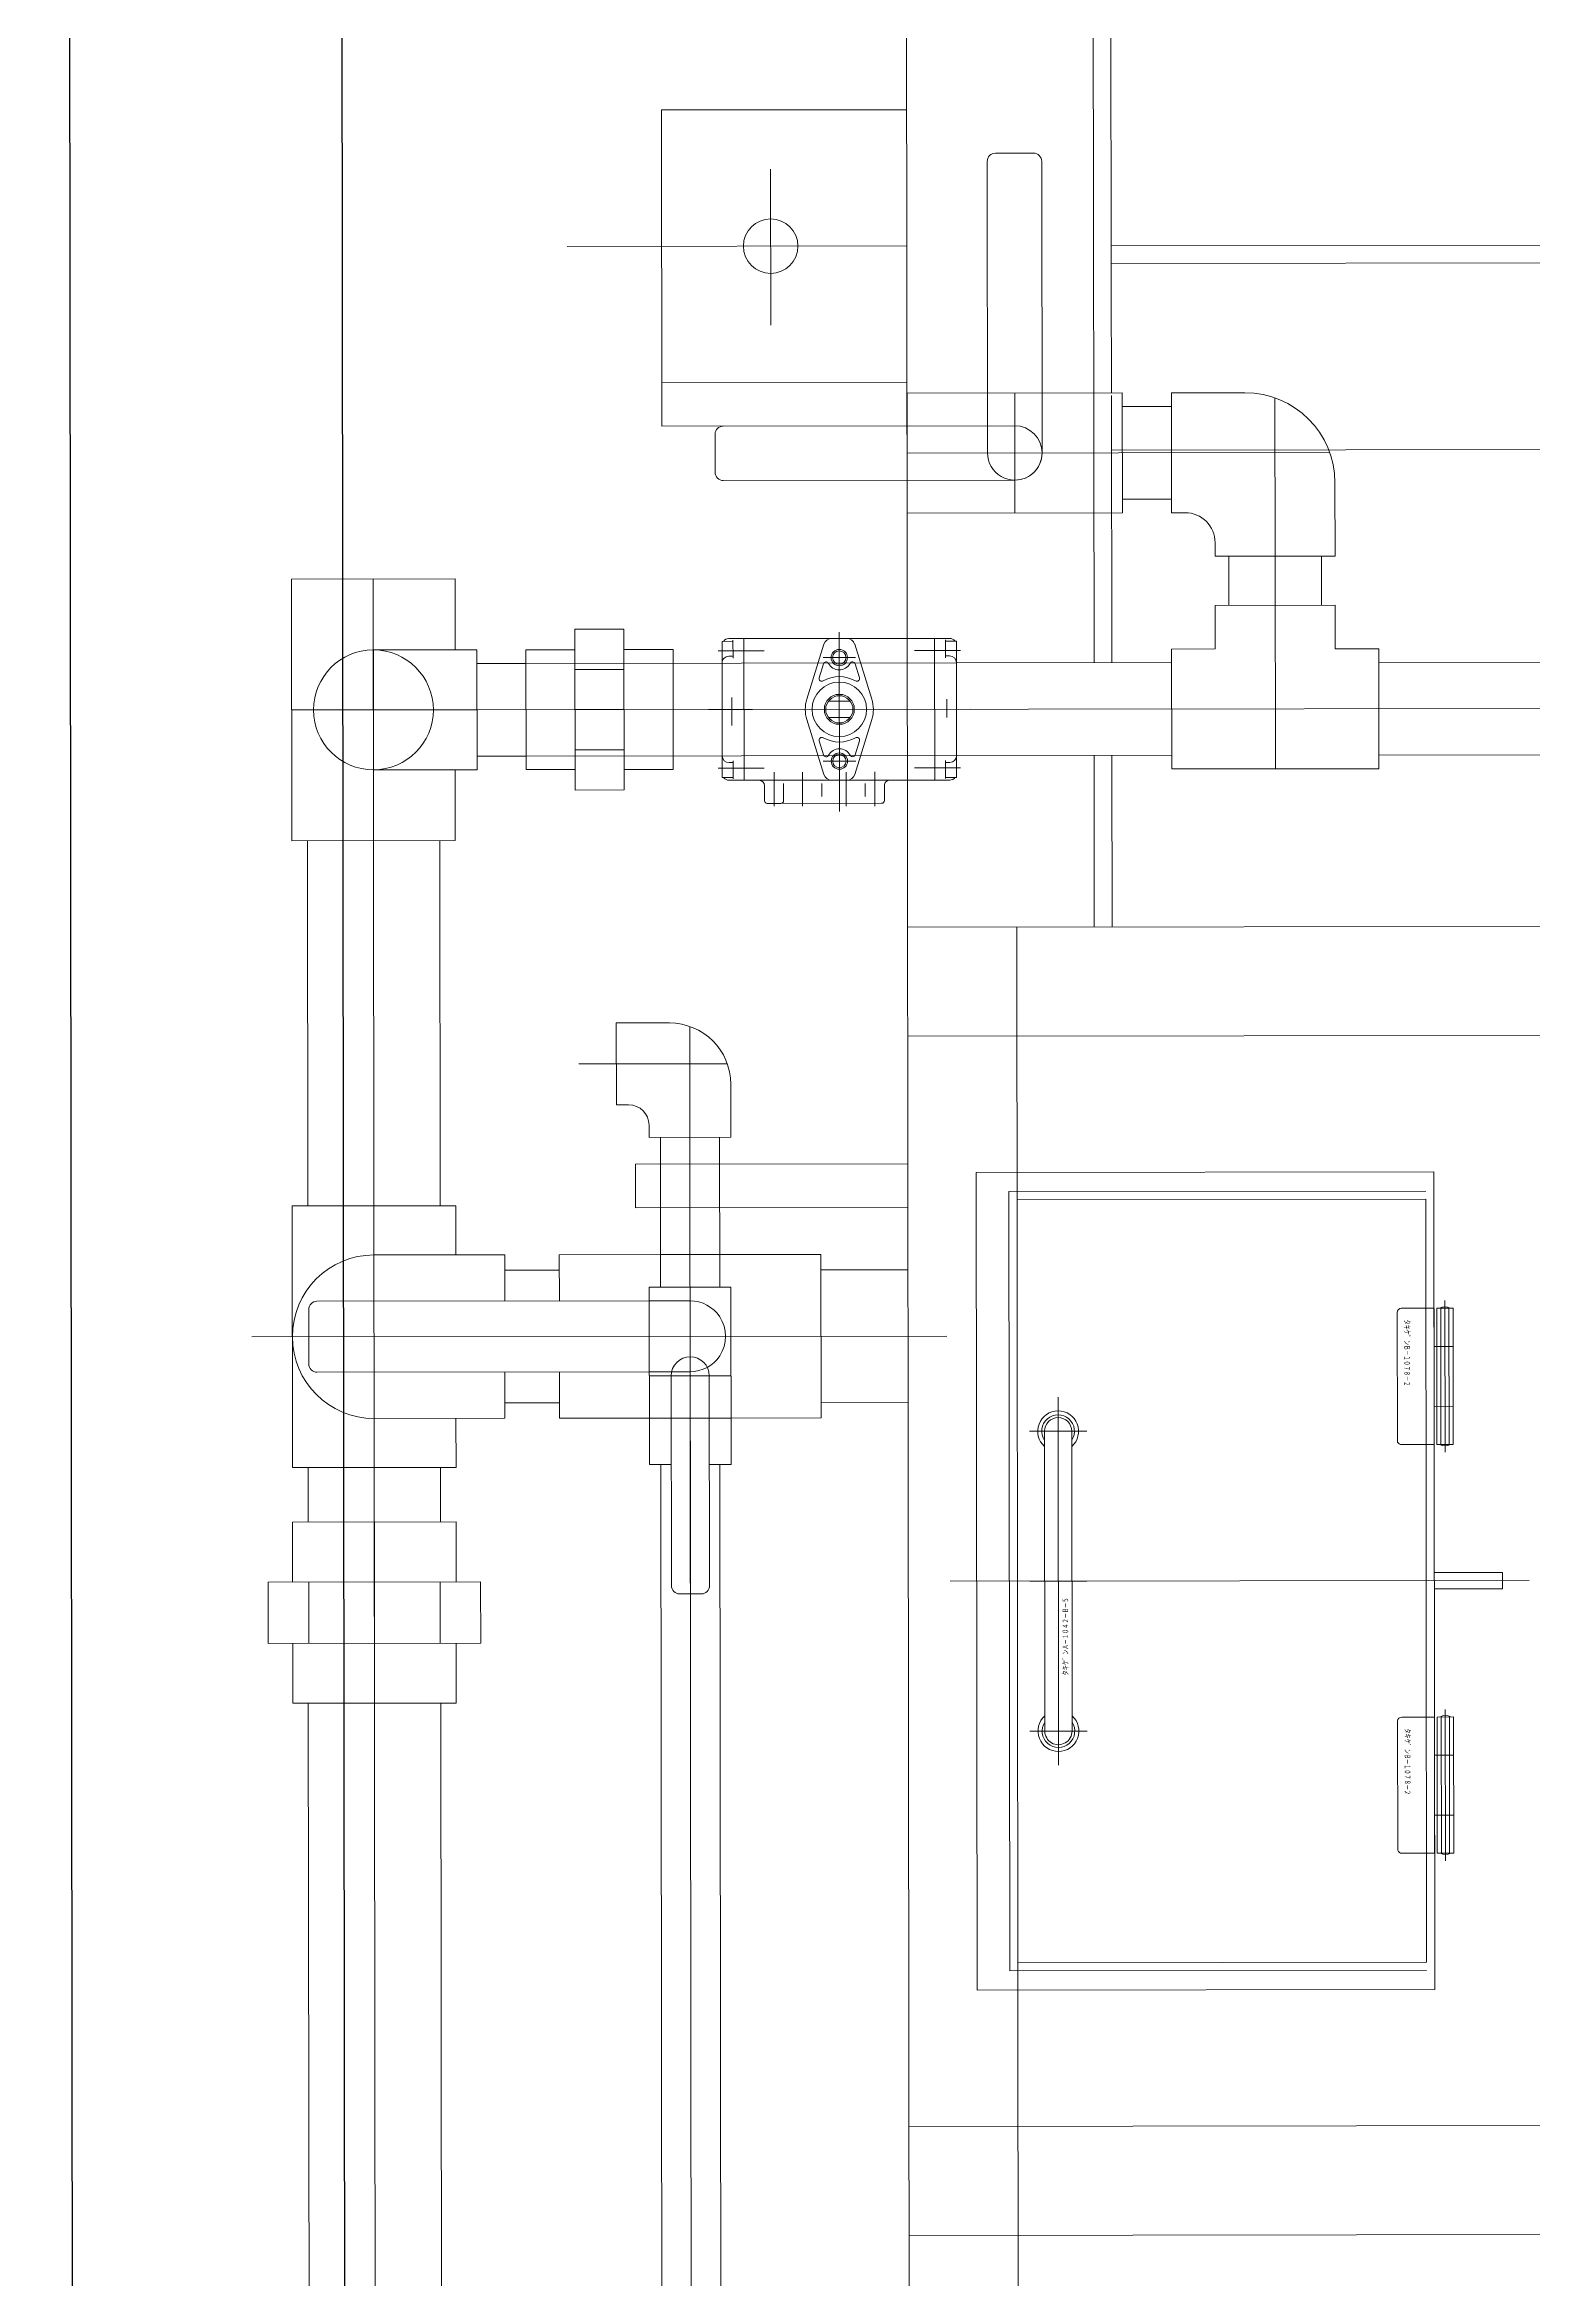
# Model space of a CAD drawing. Header units: feet. Extents: x -99009 to 3252343, y -11094690 to 9035152.
# Drawn here: x 2517054 to 2517600, y -1981471 to -1980651 of the extents above; entities that cross this region are included whole.
import ezdxf
from ezdxf.enums import TextEntityAlignment as Align

# ---------------------------------------------------------------- set-up
doc = ezdxf.new("R2010")
doc.units = ezdxf.units.FT
doc.linetypes.add('CENTER', pattern=[2, 1.25, -0.25, 0.25, -0.25])
doc.linetypes.add('HIDDEN', pattern=[0.375, 0.25, -0.125])
doc.layers.add('1', color=1, linetype='Continuous')
doc.layers.add('K-LINE', color=7, linetype='Continuous')
doc.styles.add('FX_VECTOR', font='MONOTXT.SHX', dxfattribs={"bigfont": 'BigFont.shx'})

# ---------------------------------------------------------------- blocks, each defined once
blk = doc.blocks.new('lub st')
at = {"layer": 'K-LINE', "color": 2, "linetype": 'Continuous', "lineweight": 15}
for p, q in [((26044.89, 57287.72), (26044.89, 56562.72)), ((26219.89, 57287.72), (26219.89, 56487.72)), ((26259.89, 57287.72), (26259.89, 56487.72)), ((26659.89, 56487.72), (26659.89, 57287.72)), ((26699.89, 56487.72), (26699.89, 57287.72)), ((25969.89, 57087.72), (25969.89, 56562.72)), ((25976.39, 57087.72), (25976.39, 56562.72)), ((26139.89, 56329.72), (26139.89, 56912.72)), ((26122.89, 56660.72), (26122.89, 56849.72)), ((26156.89, 56660.72), (26156.89, 56849.72)), ((26459.89, 56503.02), (26459.89, 56715.52)), ((26456.89, 56680.72), (26456.89, 56705.72)), ((26456.89, 56705.72), (26462.89, 56705.72)), ((26462.89, 56680.72), (26462.89, 56705.72)), ((26412.68, 56684.72), (26357.09, 56684.72)), ((26409.89, 56687.72), (26359.89, 56687.72)), ((26359.89, 56687.72), (26359.89, 56681.72)), ((26409.89, 56686.22), (26359.89, 56686.22)), ((26373.89, 56687.72), (26373.89, 56680.72)), ((26395.89, 56680.72), (26395.89, 56687.72)), ((26409.89, 56681.72), (26409.89, 56687.72)), ((26562.68, 56684.72), (26507.09, 56684.72)), ((26559.89, 56687.72), (26509.89, 56687.72)), ((26509.89, 56687.72), (26509.89, 56681.72)), ((26559.89, 56686.22), (26509.89, 56686.22)), ((26523.89, 56687.72), (26523.89, 56680.72)), ((26545.89, 56680.72), (26545.89, 56687.72)), ((26559.89, 56681.72), (26559.89, 56687.72)), ((26609.89, 56680.72), (26309.89, 56680.72)), ((26309.89, 56512.72), (26309.89, 56680.72)), ((26316.89, 56524.72), (26316.89, 56677.72)), ((26319.89, 56680.72), (26599.89, 56680.72)), ((26319.89, 56527.72), (26319.89, 56677.72)), ((26319.89, 56677.72), (26599.89, 56677.72)), ((26359.89, 56683.22), (26409.89, 56683.22)), ((26359.89, 56681.72), (26409.89, 56681.72)), ((26359.89, 56680.72), (26359.89, 56668.72)), ((26373.89, 56680.72), (26359.89, 56680.72)), ((26409.89, 56680.72), (26395.89, 56680.72)), ((26409.89, 56668.72), (26409.89, 56680.72)), ((26509.89, 56683.22), (26559.89, 56683.22)), ((26509.89, 56681.72), (26559.89, 56681.72)), ((26509.89, 56680.72), (26509.89, 56668.72)), ((26523.89, 56680.72), (26509.89, 56680.72)), ((26559.89, 56680.72), (26545.89, 56680.72)), ((26559.89, 56668.72), (26559.89, 56680.72)), ((26599.89, 56527.72), (26599.89, 56677.72)), ((26602.89, 56524.72), (26602.89, 56677.72)), ((26609.89, 56512.72), (26609.89, 56680.72)), ((26117.89, 56660.72), (26117.89, 56644.72)), ((26161.89, 56660.72), (26117.89, 56660.72)), ((26161.89, 56584.72), (26161.89, 56660.72)), ((26361.39, 56667.22), (26408.39, 56667.22)), ((26511.39, 56667.22), (26558.39, 56667.22)), ((26045.89, 56487.72), (26045.89, 56642.83)), ((26056.89, 56644.72), (26083.89, 56644.72)), ((26083.89, 56644.72), (26083.89, 56600.72)), ((26101.89, 56600.72), (26101.89, 56644.72)), ((26117.89, 56644.72), (26101.89, 56644.72)), ((26083.89, 56639.72), (26101.89, 56639.72)), ((26025.77, 56622.72), (26083.89, 56622.72)), ((26161.89, 56622.72), (26083.89, 56622.72)), ((26023.89, 56611.72), (26023.89, 56584.72)), ((26083.89, 56605.72), (26101.89, 56605.72)), ((26078.89, 56600.72), (26083.89, 56600.72)), ((26117.89, 56600.72), (26101.89, 56600.72)), ((26117.89, 56584.72), (26117.89, 56600.72)), ((26067.89, 56589.72), (26067.89, 56584.72)), ((26023.89, 56584.72), (26067.89, 56584.72)), ((26028.89, 56566.72), (26028.89, 56584.72)), ((26062.89, 56566.72), (26062.89, 56584.72)), ((26161.89, 56584.72), (26117.89, 56584.72)), ((26122.89, 56347.72), (26122.89, 56584.72)), ((26156.89, 56347.72), (26156.89, 56584.72)), ((25846.79, 56562.72), (25982.99, 56562.72)), ((26023.89, 56562.72), (25982.99, 56562.72)), ((26023.89, 56566.72), (26023.89, 56487.72)), ((26067.89, 56566.72), (26023.89, 56566.72)), ((26024.89, 56562.72), (26122.89, 56562.72)), ((26067.89, 56487.72), (26067.89, 56566.72)), ((26156.89, 56562.72), (26219.89, 56562.72)), ((25669.89, 56556.22), (26122.89, 56556.22)), ((26219.89, 56556.22), (26156.89, 56556.22)), ((26404.89, 56553.22), (26404.89, 56532.22)), ((26459.89, 56553.22), (26459.89, 56532.22)), ((26514.89, 56553.22), (26514.89, 56532.22)), ((26514.89, 56547.72), (26404.89, 56547.72)), ((25938.89, 56537.22), (26045.89, 56537.22)), ((26527.39, 56542.72), (26392.39, 56542.72)), ((26514.89, 56537.72), (26404.89, 56537.72)), ((25935.89, 56520.22), (25935.89, 56534.22)), ((26067.89, 56527.22), (26023.89, 56527.22)), ((26035.89, 56420.22), (26035.89, 56527.22)), ((26055.89, 56420.22), (26055.89, 56527.22)), ((26219.89, 56527.72), (27779.89, 56527.72)), ((26316.89, 56524.72), (26602.89, 56524.72)), ((25938.89, 56517.22), (26045.89, 56517.22)), ((26309.89, 56512.72), (26609.89, 56512.72)), ((26114.89, 56501.72), (26114.89, 56505.72)), ((26164.89, 56505.72), (26114.89, 56505.72)), ((26118.39, 56490.28), (26118.39, 56507.22)), ((26139.89, 56510.72), (26139.89, 56414.72)), ((26161.39, 56490.28), (26161.39, 56507.22)), ((26164.89, 56501.72), (26164.89, 56505.72)), ((26113.89, 56503.22), (26113.89, 56422.22)), ((26165.89, 56497.72), (26113.89, 56497.72)), ((26114.44, 56501.72), (26121.05, 56501.72)), ((26120.36, 56501.72), (26120.36, 56503.22)), ((26136.16, 56502.22), (26142.96, 56502.22)), ((26165.32, 56501.72), (26158.72, 56501.72)), ((26159.41, 56501.72), (26159.41, 56503.22)), ((26165.89, 56503.22), (26165.89, 56422.22)), ((26369.89, 56246.88), (26369.89, 56501.88)), ((25669.89, 56487.72), (27451.89, 56487.72)), ((25919.89, 56397.72), (25919.89, 56487.72)), ((25969.89, 56487.72), (25969.89, 56363.03)), ((26019.89, 56487.72), (26019.89, 56397.72)), ((26023.89, 56487.72), (26035.89, 56487.72)), ((26035.89, 56487.72), (26055.89, 56487.72)), ((26035.89, 56487.72), (26035.89, 56397.72)), ((26055.89, 56487.72), (26067.89, 56487.72)), ((26306.72, 56387.72), (26306.72, 56487.72)), ((26322.72, 56387.72), (26322.72, 56487.72)), ((26345.59, 56455.72), (26345.59, 56487.72)), ((26394.19, 56455.72), (26394.19, 56487.72)), ((26167.89, 56479.22), (26173.39, 56479.22)), ((26136.17, 56474.66), (26115.99, 56468.38)), ((26143.6, 56474.66), (26163.78, 56468.38)), ((26162.89, 56475.72), (26175.39, 56475.72)), ((26167.14, 56472.22), (26171.89, 56472.22)), ((26174.39, 56441.22), (26174.39, 56478.22)), ((26177.39, 56462.72), (26111.61, 56462.72)), ((26120.89, 56468.72), (26120.89, 56456.77)), ((26128.29, 56470.11), (26123.19, 56468.52)), ((26136.89, 56466.72), (26136.89, 56458.72)), ((26142.89, 56466.72), (26142.89, 56458.72)), ((26151.48, 56470.11), (26156.58, 56468.52)), ((26158.89, 56468.72), (26158.89, 56456.77)), ((26162.89, 56465.22), (26175.39, 56465.22)), ((26136.17, 56450.79), (26115.99, 56457.06)), ((26128.29, 56455.33), (26123.19, 56456.92)), ((26143.6, 56450.79), (26163.78, 56457.06)), ((26151.48, 56455.33), (26156.58, 56456.92)), ((26167.14, 56456.24), (26171.89, 56456.24)), ((26339.89, 56455.72), (26339.89, 56418.57)), ((26399.89, 56455.72), (26339.89, 56455.72)), ((26399.89, 56422.72), (26399.89, 56455.72)), ((26162.89, 56449.22), (26175.39, 56449.22)), ((25941.69, 56437.72), (25998.94, 56437.72)), ((26162.89, 56438.72), (26175.39, 56438.72)), ((26167.14, 56442.22), (26173.39, 56442.22)), ((26174.39, 56436.22), (26174.39, 56441.22)), ((26118.39, 56435.16), (26118.39, 56418.22)), ((26161.39, 56435.16), (26161.39, 56418.22)), ((26167.89, 56435.22), (26173.39, 56435.22)), ((26165.89, 56427.72), (26113.89, 56427.72)), ((26114.46, 56423.72), (26121.05, 56423.72)), ((26114.89, 56423.72), (26114.89, 56419.72)), ((26120.36, 56423.72), (26120.36, 56422.22)), ((26135.55, 56423.22), (26145.75, 56423.22)), ((26165.37, 56423.72), (26158.72, 56423.72)), ((26159.41, 56423.72), (26159.41, 56422.22)), ((26164.89, 56423.72), (26164.89, 56419.72)), ((26269.89, 56421.43), (26269.89, 56380.72)), ((26277.39, 56422.72), (26296.89, 56422.72)), ((26296.89, 56422.72), (26296.89, 56392.72)), ((26351.89, 56422.72), (26351.89, 56392.72)), ((26416.89, 56422.72), (26351.89, 56422.72)), ((26384.39, 56422.72), (26384.39, 56392.72)), ((26399.89, 56392.72), (26399.89, 56422.72)), ((26416.89, 56414.72), (26416.89, 56422.72)), ((26052.89, 56417.22), (26038.89, 56417.22)), ((26114.89, 56419.72), (26164.89, 56419.72)), ((26296.89, 56418.57), (26351.89, 56418.57)), ((26339.89, 56418.57), (26339.89, 56396.87)), ((26384.39, 56414.72), (26461.39, 56414.72)), ((26416.89, 56418.57), (26751.89, 56418.57)), ((26256.17, 56407.72), (26296.89, 56407.72)), ((26296.89, 56407.72), (26764.89, 56407.72)), ((26351.89, 56407.72), (26464.39, 56407.72)), ((26356.89, 56407.72), (26356.89, 56392.72)), ((26382.89, 56407.72), (26382.89, 56392.72)), ((26464.39, 56411.72), (26464.39, 56403.72)), ((26035.89, 56397.72), (25919.89, 56397.72)), ((26117.89, 56383.72), (26117.89, 56401.72)), ((26161.89, 56401.72), (26117.89, 56401.72)), ((26161.89, 56383.72), (26161.89, 56401.72)), ((26254.89, 56400.22), (26254.89, 56380.72)), ((26296.89, 56396.87), (26351.89, 56396.87)), ((26339.89, 56396.87), (26339.89, 56359.72)), ((26384.39, 56400.72), (26461.39, 56400.72)), ((26416.89, 56392.72), (26416.89, 56400.72)), ((26416.89, 56396.87), (26751.89, 56396.87)), ((26292.39, 56392.72), (26296.89, 56392.72)), ((26351.89, 56392.72), (26416.89, 56392.72)), ((26356.89, 56392.72), (26356.89, 56270.72)), ((26382.89, 56392.72), (26382.89, 56270.72)), ((26399.89, 56359.72), (26399.89, 56392.72)), ((26110.39, 56383.72), (26169.39, 56383.72)), ((26110.39, 56383.72), (26110.39, 56365.72)), ((26125.14, 56365.72), (26125.14, 56383.72)), ((26139.89, 56383.72), (26139.89, 56365.72)), ((26154.64, 56365.72), (26154.64, 56383.72)), ((26169.39, 56365.72), (26169.39, 56383.72)), ((26254.89, 56380.72), (26284.89, 56380.72)), ((26269.89, 56380.72), (26269.89, 56366.94)), ((26284.89, 56385.22), (26284.89, 56380.72)), ((26306.72, 56387.72), (26322.72, 56387.72)), ((26110.39, 56365.72), (26169.39, 56365.72)), ((26117.89, 56347.72), (26117.89, 56365.72)), ((26161.89, 56347.72), (26161.89, 56365.72)), ((26339.89, 56359.72), (26356.89, 56359.72)), ((26345.59, 56359.72), (26345.59, 56339.72)), ((26382.89, 56359.72), (26399.89, 56359.72)), ((26394.19, 56359.72), (26394.19, 56339.72)), ((26117.89, 56347.72), (26161.89, 56347.72)), ((26122.89, 56329.72), (26122.89, 56347.72)), ((26156.89, 56329.72), (26156.89, 56347.72)), ((26339.89, 56291.72), (26339.89, 56339.72)), ((26339.89, 56339.72), (26356.89, 56339.72)), ((26382.89, 56339.72), (26399.89, 56339.72)), ((26399.89, 56339.72), (26399.89, 56291.72)), ((26117.89, 56329.72), (26161.89, 56329.72)), ((26117.89, 56291.72), (26117.89, 56329.72)), ((26139.89, 56269.72), (26139.89, 56329.72)), ((26161.89, 56291.72), (26161.89, 56329.72)), ((26459.89, 56330.72), (26459.89, 56252.72)), ((26482.39, 56330.72), (26459.89, 56330.72)), ((26482.39, 56330.72), (26482.39, 56252.72)), ((26117.89, 56321.72), (26091.89, 56321.72)), ((26091.89, 56261.72), (26091.89, 56321.72)), ((26139.89, 56261.72), (26139.89, 56321.72)), ((26187.89, 56321.72), (26161.89, 56321.72)), ((26187.89, 56261.72), (26187.89, 56321.72)), ((26321.89, 56316.02), (26187.89, 56316.02)), ((26339.89, 56321.72), (26321.89, 56321.72)), ((26321.89, 56261.72), (26321.89, 56321.72)), ((26417.89, 56321.72), (26399.89, 56321.72)), ((26417.89, 56261.72), (26417.89, 56321.72)), ((26437.89, 56316.02), (26417.89, 56316.02)), ((26459.89, 56321.72), (26437.89, 56321.72)), ((26437.89, 56321.72), (26437.89, 56261.72)), ((26482.39, 56315.82), (26459.89, 56315.82)), ((26504.39, 56321.72), (26482.39, 56321.72)), ((26504.39, 56261.72), (26504.39, 56321.72)), ((26821.89, 56316.02), (26504.39, 56316.02)), ((26187.89, 56291.72), (26091.89, 56291.72)), ((26117.89, 56291.72), (26161.89, 56291.72)), ((26316.55, 56291.72), (26187.89, 56291.72)), ((27788.4, 56291.72), (26316.55, 56291.72)), ((26504.39, 56291.72), (26437.89, 56291.72)), ((26482.39, 56291.72), (26459.89, 56291.72)), ((26321.89, 56267.42), (26187.89, 56267.42)), ((26379.89, 56267.72), (26359.89, 56267.72)), ((26437.89, 56267.42), (26417.89, 56267.42)), ((26482.39, 56267.62), (26459.89, 56267.62)), ((26821.89, 56267.42), (26504.39, 56267.42)), ((26187.89, 56261.72), (26091.89, 56261.72)), ((26417.89, 56261.72), (26321.89, 56261.72)), ((26459.89, 56261.72), (26437.89, 56261.72)), ((26504.39, 56261.72), (26482.39, 56261.72)), ((26459.89, 56252.72), (26482.39, 56252.72))]:
    blk.add_line(p, q, dxfattribs=at)
for centre, radius in [((26139.89, 56462.72), 10), ((26120.89, 56462.72), 3), ((26120.89, 56462.72), 2.46), ((26139.89, 56462.72), 5.5), ((26139.89, 56462.72), 5), ((26158.89, 56462.72), 3), ((26158.89, 56462.72), 2.46), ((25969.89, 56437.72), 10)]:
    blk.add_circle(centre, radius, dxfattribs=at)
for centre, radius, start, end in [((26363.64, 56684.72), 4.25, 151.92751, 208.07249), ((26406.14, 56684.72), 4.25, 331.92751, 28.07249), ((26513.64, 56684.72), 4.25, 151.92751, 208.07249), ((26556.14, 56684.72), 4.25, 331.92751, 28.07249), ((26361.39, 56668.72), 1.5, 180, 270), ((26408.39, 56668.72), 1.5, 270, 0), ((26511.39, 56668.72), 1.5, 180, 270), ((26558.39, 56668.72), 1.5, 270, 0), ((26056.89, 56611.72), 33, 90, 180), ((26078.89, 56589.72), 11, 90, 180), ((26404.89, 56542.72), 7.5, 41.81032, 318.18968), ((26404.89, 56542.72), 6, 56.44269, 303.55731), ((26404.89, 56542.72), 5, 90, 270), ((26514.89, 56542.72), 7.5, 221.81032, 138.18968), ((26514.89, 56542.72), 6, 236.44269, 123.55731), ((26514.89, 56542.72), 5, 270, 90), ((25938.89, 56534.22), 3, 90, 180), ((26045.89, 56527.22), 10, 0, 180), ((26045.89, 56527.22), 10, 270, 90), ((25938.89, 56520.22), 3, 180, 270), ((26116.39, 56503.22), 2.5, 126.86989, 179.99998), ((26122.86, 56503.22), 2.5, 90.00002, 179.99998), ((26156.91, 56503.22), 2.5, 0.00002, 90.00002), ((26163.39, 56503.22), 2.5, 0.00002, 53.13011), ((26167.89, 56481.22), 2, 179.99998, 270.00002), ((26173.39, 56478.22), 1, 0.00002, 90.00002), ((26139.89, 56462.72), 12.5, 72.71363, 107.28635), ((26116.89, 56465.51), 3, 107.28637, 179.99998), ((26123.49, 56467.57), 1, 107.28632, 241.77467), ((26120.89, 56462.72), 4.5, 298.22544, 61.77456), ((26139.89, 56462.72), 12, 150.33543, 209.66459), ((26128.59, 56469.15), 1, 330.33552, 107.28619), ((26151.18, 56469.15), 1, 72.71396, 209.66437), ((26139.89, 56462.72), 12, 330.33547, 29.66457), ((26158.89, 56462.72), 4.5, 118.22544, 241.77456), ((26156.28, 56467.57), 1, 298.2256, 72.71346), ((26162.89, 56465.51), 3, 0.00002, 72.71363), ((26116.89, 56459.93), 3, 179.99998, 252.71363), ((26123.49, 56457.87), 1, 118.22533, 252.71368), ((26128.59, 56456.29), 1, 252.71379, 29.66444), ((26151.18, 56456.29), 1, 150.3356, 287.28608), ((26156.28, 56457.87), 1, 287.28653, 61.7744), ((26162.89, 56459.93), 3, 287.28637, 0.00002), ((26139.89, 56462.72), 12.5, 252.71363, 287.28635), ((26173.39, 56441.22), 1, 0.00002, 90.00002), ((26167.89, 56433.22), 2, 90.00002, 179.99998), ((26173.39, 56436.22), 1, 269.99996, 359.99995), ((26116.39, 56422.22), 2.5, 179.99998, 233.13011), ((26122.86, 56422.22), 2.5, 179.99998, 270.00002), ((26156.91, 56422.22), 2.5, 270.00004, 359.99996), ((26163.39, 56422.22), 2.5, 306.86989, 0.00002), ((26277.39, 56400.22), 22.5, 90, 180), ((26038.89, 56420.22), 3, 180, 270), ((26052.89, 56420.22), 3, 270, 0), ((26369.89, 56407.72), 13, 123.42419, 180), ((26369.89, 56407.72), 13, 56.57581, 123.42419), ((26369.89, 56407.72), 13, 0, 56.57581), ((26384.39, 56407.72), 7, 90, 270), ((26461.39, 56411.72), 3, 0, 90), ((26461.39, 56403.72), 3, 270, 0), ((26292.39, 56385.22), 7.5, 90, 180), ((26139.89, 56291.72), 22, 0, 180), ((26139.89, 56291.72), 22, 180, 0), ((26369.89, 56291.72), 30, 180, 0), ((26359.89, 56270.72), 3, 180, 270), ((26379.89, 56270.72), 3, 270, 0)]:
    blk.add_arc(centre, radius, start, end, dxfattribs=at)
at = {"layer": 'K-LINE', "color": 2, "linetype": 'Continuous', "lineweight": 15, "style": 'FX_VECTOR', "width": 0.805138}
for p, p2 in [((26364.03, 56669.63), (26388.5, 56669.63)), ((26514.03, 56669.63), (26538.5, 56669.63))]:
    blk.add_text('タキケ゛ンＢ－１０７８－２', height=2, dxfattribs=at).set_placement(p, p2, align=Align.FIT)
at = {"layer": 'K-LINE', "color": 2, "linetype": 'Continuous', "lineweight": 15, "style": 'FX_VECTOR', "width": 0.814394}
blk.add_text('タキケ゛ンＡ－１０４２－Ｂ－５', height=2, rotation=180, dxfattribs=at).set_placement((26494.54, 56546.51), (26465.87, 56546.51), align=Align.FIT)
blk = doc.blocks.new('G$CA8366B73')
at = {"layer": 'K-LINE', "color": 3, "linetype": 'Continuous', "lineweight": 25}
for p, q in [((-2400, -3250), (4200, -3250)), ((-2500, -3350), (4300, -3350))]:
    blk.add_line(p, q, dxfattribs=at)

msp = doc.modelspace()

# ---------------------------------------------------------------- linework, layer by layer
at = {"layer": '1'}
msp.add_arc((2520410.24778, -1978395.99612), 100000, 84.1346387202, 194.3871675539, dxfattribs=at)

# ---------------------------------------------------------------- block references
at = {"layer": 'K-LINE', "color": 2, "linetype": 'CENTER', "lineweight": 15, "rotation": 270.0650517140735}
msp.add_blockref('G$CA8366B73', (2520410.24778, -1978395.99612), dxfattribs=at)
at = {"layer": 'K-LINE', "color": 1, "linetype": 'HIDDEN', "lineweight": 15, "rotation": 270.0650517140735}
msp.add_blockref('lub st', (2460852.96034, -1954818.71445), dxfattribs=at)

doc.saveas('drawing.dxf')
